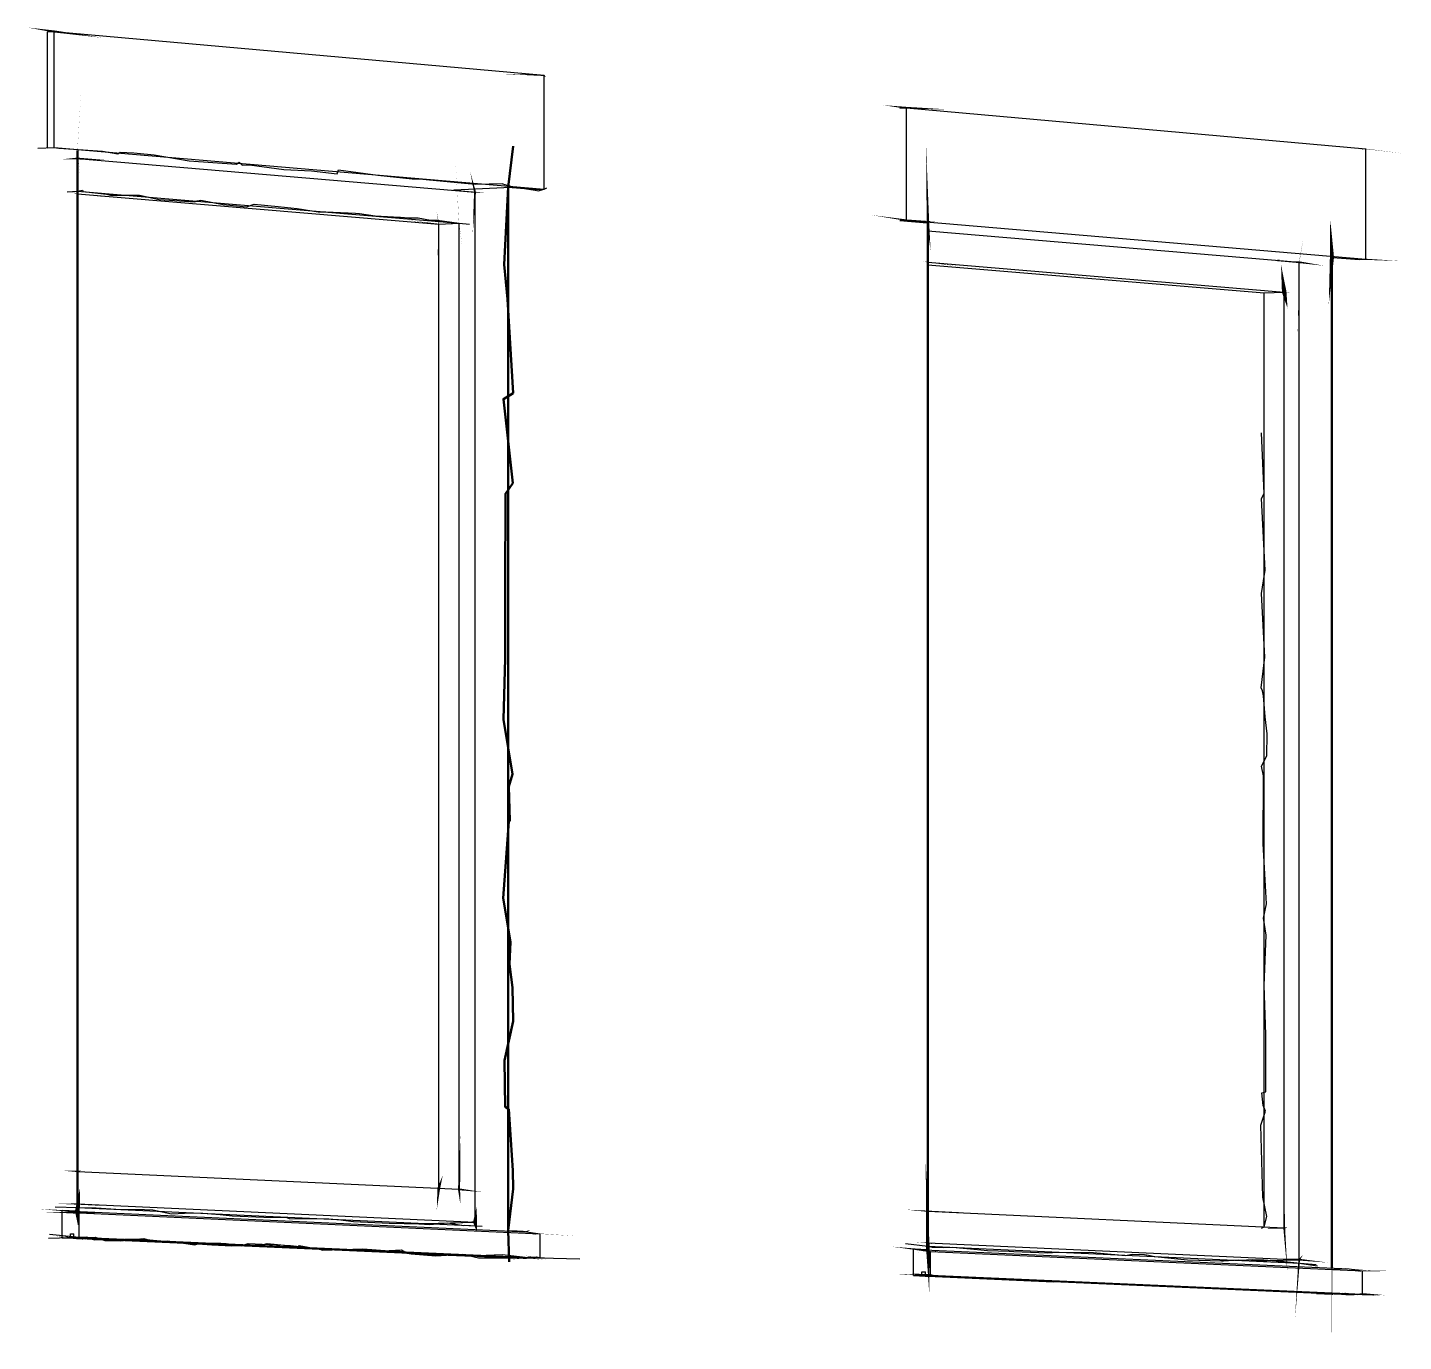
# Model space of a CAD drawing. Header units: inches. Extents: x -877 to 882, y -418 to 410.
# Drawn here: x 728.1 to 803.6, y -36.5 to 35.5 of the extents above; entities that cross this region are included whole.
import ezdxf

# ---------------------------------------------------------------- set-up
doc = ezdxf.new("R2010")
doc.units = ezdxf.units.IN
doc.header["$LTSCALE"] = 0.5
doc.header["$MEASUREMENT"] = 0
doc.layers.get('0').update_dxf_attribs({"lineweight": 18})
doc.layers.add('A-Glaz-Assm', color=71, linetype='Continuous', lineweight=25)
doc.layers.add('A-Wall', color=113, linetype='Continuous', lineweight=35)

# ---------------------------------------------------------------- blocks, each defined once
blk = doc.blocks.new('*U12')
at = {"color": 7, "linetype": 'Continuous', "lineweight": -3}
for p, q in [((729.176, 34.9), (729.176, 35.298)), ((729.176, 34.817), (729.176, 34.9)), ((729.176, 34.339), (729.176, 34.817)), ((729.176, 29.833), (729.176, 34.339)), ((775.936, 31.113), (775.936, 31.113)), ((729.176, 28.932), (729.176, 29.833)), ((751.489, 26.628), (754.212, 26.767)), ((754.212, 26.767), (754.456, 26.779)), ((754.456, 26.779), (756.046, 26.644)), ((775.936, 24.95), (777.431, 24.823)), ((775.936, 24.95), (775.936, 24.95)), ((777.431, 24.823), (777.442, 24.822)), ((777.442, 24.822), (777.443, 24.822)), ((799.637, 22.932), (799.668, 22.929)), ((799.668, 22.929), (799.671, 22.929)), ((799.682, 22.928), (801.128, 22.805)), ((795.921, 9.984), (795.921, 20.977)), ((795.921, -30.246), (795.921, 9.984)), ((729.981, -29.331), (730.774, -29.367)), ((729.981, -30.665), (729.981, -29.331)), ((730.774, -29.367), (730.823, -29.369)), ((729.981, -30.713), (729.981, -30.665)), ((729.981, -30.838), (729.981, -30.713)), ((730.772, -30.874), (730.773, -30.874)), ((730.773, -30.874), (730.823, -30.876)), ((730.823, -30.876), (730.954, -30.882)), ((730.954, -30.882), (753.554, -31.882)), ((754.456, -30.44), (754.953, -30.462)), ((754.953, -30.462), (755.27, -30.476)), ((776.69, -31.447), (777.431, -31.481)), ((776.69, -32.738), (776.69, -31.447)), ((777.431, -31.481), (777.443, -31.481)), ((777.431, -31.481), (777.431, -31.481)), ((777.443, -31.481), (777.444, -31.481)), ((777.444, -31.481), (777.478, -31.483)), ((753.554, -31.882), (755.27, -31.958)), ((797.897, -32.232), (797.96, -32.241)), ((797.96, -32.241), (798.841, -32.37)), ((776.69, -32.785), (776.69, -32.738)), ((776.69, -32.904), (776.69, -32.785)), ((776.69, -32.907), (776.69, -32.904)), ((776.69, -32.907), (777.325, -32.935)), ((777.325, -32.935), (777.431, -32.939)), ((777.431, -32.939), (777.443, -32.94)), ((777.443, -32.94), (777.443, -32.94)), ((777.443, -32.94), (777.466, -32.941)), ((777.466, -32.941), (777.478, -32.942)), ((777.478, -32.942), (784.363, -33.246)), ((798.787, -33.885), (798.79, -33.885)), ((798.79, -33.885), (799.646, -33.923)), ((799.646, -33.923), (799.649, -33.923)), ((799.649, -33.923), (799.671, -33.924)), ((799.671, -33.924), (799.682, -33.925))]:
    blk.add_line(p, q, dxfattribs=at)
at = {"layer": 'A-Glaz-Assm', "color": 252, "linetype": 'Continuous', "lineweight": 25}
for p, q in [((729.176, 35.298), (729.551, 35.319)), ((729.551, 28.951), (729.551, 35.319)), ((729.551, 35.319), (756.417, 32.913)), ((756.417, 26.663), (756.417, 32.913)), ((775.936, 31.113), (776.305, 31.132)), ((776.305, 24.969), (776.305, 31.132)), ((776.305, 31.132), (801.494, 28.877)), ((729.176, 28.932), (729.551, 28.951)), ((729.551, 28.951), (756.417, 26.663)), ((801.494, 22.823), (801.494, 28.877)), ((756.046, 26.644), (756.417, 26.663)), ((775.936, 24.95), (776.305, 24.969)), ((776.305, 24.969), (801.494, 22.823)), ((801.128, 22.805), (801.494, 22.823)), ((729.981, -29.331), (730.168, -29.359)), ((730.168, -29.359), (730.916, -29.47)), ((730.168, -29.359), (755.455, -30.504)), ((730.823, -29.184), (752.693, -30.178)), ((730.916, -30.813), (730.916, -29.47)), ((730.916, -29.47), (756.198, -30.614)), ((729.981, -30.838), (730.168, -30.833)), ((730.168, -30.833), (730.449, -30.826)), ((730.168, -30.833), (755.455, -31.953)), ((730.449, -30.627), (730.636, -30.622)), ((730.449, -30.826), (730.449, -30.627)), ((730.449, -30.627), (730.636, -30.635)), ((730.449, -30.826), (755.734, -31.946)), ((730.636, -30.821), (730.636, -30.622)), ((730.636, -30.821), (730.916, -30.813)), ((730.636, -30.821), (755.92, -31.941)), ((730.916, -30.813), (756.198, -31.934)), ((755.27, -30.476), (755.455, -30.504)), ((755.455, -30.504), (756.198, -30.614)), ((756.198, -31.934), (756.198, -30.614)), ((776.69, -31.447), (776.874, -31.474)), ((776.874, -31.474), (777.613, -31.583)), ((776.874, -31.474), (800.583, -32.548)), ((777.478, -31.304), (797.897, -32.232)), ((777.613, -32.883), (777.613, -31.583)), ((777.613, -31.583), (801.316, -32.655)), ((755.27, -31.958), (755.455, -31.953)), ((755.455, -31.953), (755.734, -31.946)), ((755.734, -31.946), (755.734, -31.933)), ((755.92, -31.941), (756.198, -31.934)), ((776.69, -32.907), (776.874, -32.902)), ((776.874, -32.902), (777.151, -32.895)), ((776.874, -32.902), (800.583, -33.952)), ((777.151, -32.702), (777.336, -32.697)), ((777.151, -32.895), (777.151, -32.702)), ((777.151, -32.702), (777.336, -32.71)), ((777.151, -32.895), (800.858, -33.945)), ((777.336, -32.89), (777.336, -32.697)), ((777.336, -32.89), (777.613, -32.883)), ((777.336, -32.89), (801.041, -33.94)), ((777.613, -32.883), (801.316, -33.933)), ((800.4, -32.521), (800.583, -32.548)), ((800.583, -32.548), (801.316, -32.655)), ((801.316, -33.933), (801.316, -32.655)), ((800.4, -33.956), (800.583, -33.952)), ((800.583, -33.952), (800.858, -33.945)), ((800.858, -33.945), (800.858, -33.932)), ((801.041, -33.94), (801.316, -33.933))]:
    blk.add_line(p, q, dxfattribs=at)
at = {"layer": 'A-Glaz-Assm', "color": 143, "linetype": 'Continuous', "lineweight": 25}
for p, q in [((730.823, 28.35), (752.633, 26.499)), ((730.823, 26.565), (751.757, 24.814)), ((752.633, -29.979), (752.633, 26.499)), ((750.645, 24.759), (751.757, 24.814)), ((751.757, -28.18), (751.757, 24.814)), ((777.478, 24.391), (797.84, 22.664)), ((777.478, 22.663), (797.019, 21.029)), ((797.84, -32.039), (797.84, 22.664)), ((795.921, 20.977), (797.019, 21.029)), ((797.019, -30.298), (797.019, 21.029)), ((730.823, -27.2), (751.757, -28.18)), ((730.823, -28.985), (752.633, -29.979)), ((777.478, -29.383), (797.019, -30.298)), ((749.937, -30.053), (752.633, -29.979)), ((777.478, -31.112), (797.84, -32.039)), ((795.181, -32.108), (797.84, -32.039))]:
    blk.add_line(p, q, dxfattribs=at)
at = {"layer": 'A-Glaz-Assm', "color": 141, "linetype": 'Continuous', "lineweight": 25}
for p, q in [((730.823, 26.414), (750.645, 24.759)), ((750.645, -28.128), (750.645, 24.759)), ((777.478, 22.517), (795.921, 20.977))]:
    blk.add_line(p, q, dxfattribs=at)
at = {"layer": 'A-Wall', "color": 15, "linetype": 'Continuous', "lineweight": 50}
for p, q in [((730.823, -29.369), (730.823, 28.791)), ((751.489, 26.596), (751.489, 26.628)), ((754.456, -30.44), (754.456, 26.779)), ((777.478, -31.483), (777.478, 24.819)), ((796.709, 22.76), (796.709, 22.791)), ((799.637, -32.487), (799.637, 22.932)), ((751.489, -30.123), (751.489, -30.01)), ((796.709, -32.178), (796.709, -32.069))]:
    blk.add_line(p, q, dxfattribs=at)
at = {"layer": 'A-Wall', "color": 51, "linetype": 'Continuous', "lineweight": 50}
for p, q in [((750.056, -30.058), (750.056, -30.049)), ((795.293, -32.113), (795.293, -32.105))]:
    blk.add_line(p, q, dxfattribs=at)
blk = doc.blocks.new('New Napkin Sketch')
at = {"layer": 'A-Wall', "color": 252, "linetype": 'Continuous', "lineweight": 25}
for p, q in [((729.176, 35.298), (729.551, 35.319)), ((729.551, 28.951), (729.551, 35.319)), ((756.417, 26.663), (756.417, 32.913)), ((775.936, 31.113), (776.305, 31.132)), ((776.305, 24.969), (776.305, 31.132)), ((729.176, 28.932), (729.551, 28.951)), ((801.494, 22.823), (801.494, 28.877)), ((756.046, 26.644), (756.417, 26.663)), ((775.936, 24.95), (776.305, 24.969)), ((801.128, 22.805), (801.494, 22.823)), ((729.981, -29.331), (730.168, -29.359)), ((730.168, -29.359), (730.916, -29.47)), ((730.916, -30.813), (730.916, -29.47)), ((729.981, -30.838), (730.168, -30.833)), ((730.168, -30.833), (730.449, -30.826)), ((730.449, -30.627), (730.636, -30.622)), ((730.449, -30.826), (730.449, -30.627)), ((730.449, -30.627), (730.636, -30.635)), ((730.636, -30.821), (730.636, -30.622)), ((730.636, -30.821), (730.916, -30.813)), ((755.27, -30.476), (755.455, -30.504)), ((755.455, -30.504), (756.198, -30.614)), ((756.198, -31.934), (756.198, -30.614)), ((776.69, -31.447), (776.874, -31.474)), ((776.874, -31.474), (777.613, -31.583)), ((777.613, -32.883), (777.613, -31.583)), ((755.27, -31.958), (755.455, -31.953)), ((755.455, -31.953), (755.734, -31.946)), ((755.734, -31.946), (755.734, -31.933)), ((755.92, -31.941), (756.198, -31.934)), ((776.69, -32.907), (776.874, -32.902)), ((776.874, -32.902), (777.151, -32.895)), ((777.151, -32.702), (777.336, -32.697)), ((777.151, -32.895), (777.151, -32.702)), ((777.151, -32.702), (777.336, -32.71)), ((777.336, -32.89), (777.336, -32.697)), ((777.336, -32.89), (777.613, -32.883)), ((800.4, -32.521), (800.583, -32.548)), ((800.583, -32.548), (801.316, -32.655)), ((801.316, -33.933), (801.316, -32.655)), ((800.4, -33.956), (800.583, -33.952)), ((800.583, -33.952), (800.858, -33.945)), ((800.858, -33.945), (800.858, -33.932)), ((801.041, -33.94), (801.316, -33.933))]:
    blk.add_line(p, q, dxfattribs=at)
at = {"layer": 'A-Wall', "color": 7, "linetype": 'Continuous', "lineweight": -3}
for p, q in [((729.176, 34.9), (729.176, 35.298)), ((729.176, 34.817), (729.176, 34.9)), ((729.176, 34.339), (729.176, 34.817)), ((729.176, 29.833), (729.176, 34.339)), ((775.936, 31.113), (775.936, 31.113)), ((729.176, 28.932), (729.176, 29.833)), ((751.489, 26.628), (754.212, 26.767)), ((754.212, 26.767), (754.456, 26.779)), ((754.456, 26.779), (756.046, 26.644)), ((775.936, 24.95), (777.431, 24.823)), ((775.936, 24.95), (775.936, 24.95)), ((777.431, 24.823), (777.442, 24.822)), ((777.442, 24.822), (777.443, 24.822)), ((799.637, 22.932), (799.668, 22.929)), ((799.668, 22.929), (799.671, 22.929)), ((799.682, 22.928), (801.128, 22.805)), ((795.921, 9.984), (795.921, 20.977)), ((729.981, -29.331), (730.774, -29.367)), ((729.981, -30.665), (729.981, -29.331)), ((730.774, -29.367), (730.823, -29.369)), ((729.981, -30.713), (729.981, -30.665)), ((729.981, -30.838), (729.981, -30.713)), ((730.772, -30.874), (730.773, -30.874)), ((730.773, -30.874), (730.823, -30.876)), ((730.823, -30.876), (730.954, -30.882)), ((754.456, -30.44), (754.953, -30.462)), ((754.953, -30.462), (755.27, -30.476)), ((776.69, -31.447), (777.431, -31.481)), ((776.69, -32.738), (776.69, -31.447)), ((777.431, -31.481), (777.443, -31.481)), ((777.431, -31.481), (777.431, -31.481)), ((777.443, -31.481), (777.444, -31.481)), ((777.444, -31.481), (777.478, -31.483)), ((753.554, -31.882), (755.27, -31.958)), ((797.897, -32.232), (797.96, -32.241)), ((797.96, -32.241), (798.841, -32.37)), ((776.69, -32.785), (776.69, -32.738)), ((776.69, -32.904), (776.69, -32.785)), ((776.69, -32.907), (776.69, -32.904)), ((776.69, -32.907), (777.325, -32.935)), ((777.325, -32.935), (777.431, -32.939)), ((777.431, -32.939), (777.443, -32.94)), ((777.443, -32.94), (777.443, -32.94)), ((777.443, -32.94), (777.466, -32.941)), ((777.466, -32.941), (777.478, -32.942)), ((777.478, -32.942), (784.363, -33.246)), ((798.787, -33.885), (798.79, -33.885)), ((798.79, -33.885), (799.646, -33.923)), ((799.646, -33.923), (799.649, -33.923)), ((799.649, -33.923), (799.671, -33.924)), ((799.671, -33.924), (799.682, -33.925))]:
    blk.add_line(p, q, dxfattribs=at)
at = {"layer": 'A-Wall', "color": 15, "linetype": 'Continuous', "lineweight": 50}
for p, q in [((751.489, 26.596), (751.489, 26.628)), ((796.709, 22.76), (796.709, 22.791)), ((751.489, -30.123), (751.489, -30.01)), ((796.709, -32.178), (796.709, -32.069))]:
    blk.add_line(p, q, dxfattribs=at)
at = {"layer": 'A-Wall', "color": 143, "linetype": 'Continuous', "lineweight": 25}
for p, q in [((750.645, 24.759), (751.757, 24.814)), ((795.921, 20.977), (797.019, 21.029)), ((749.937, -30.053), (752.633, -29.979)), ((795.181, -32.108), (797.84, -32.039))]:
    blk.add_line(p, q, dxfattribs=at)
at = {"layer": 'A-Wall', "color": 141, "linetype": 'Continuous', "lineweight": 25}
blk.add_line((777.478, 22.517), (795.921, 20.977), dxfattribs=at)
at = {"layer": 'A-Wall', "color": 51, "linetype": 'Continuous', "lineweight": 50}
for p, q in [((750.056, -30.058), (750.056, -30.049)), ((795.293, -32.113), (795.293, -32.105))]:
    blk.add_line(p, q, dxfattribs=at)
at = {"layer": 'A-Wall', "color": 252, "linetype": 'Continuous', "lineweight": 25, "extrusion": (0, 0, -1)}
for points in [[(-728.087, 35.535, 0, 0.112, 0), (-729.551, 35.319, 0.112, 0, 0), (-732.207, 34.973, 0, 0, 0), (-733.821, 35.036, 0, 0, 0), (-735.592, 34.743, 0, 0, 0), (-737.24, 34.577, 0, 0, 0), (-739.742, 34.451, 0, 0, 0), (-739.85, 34.351, 0, 0, 0), (-740.189, 34.389, 0, 0, 0), (-742.264, 34.253, 0, 0, 0), (-744.484, 34.062, 0, 0, 0), (-744.653, 33.938, 0, 0, 0), (-745.798, 33.849, 0, 0, 0), (-746.018, 33.867, 0, 0, 0), (-748.333, 33.514, 0, 0, 0), (-750.215, 33.565, 0, 0, 0), (-751.718, 33.44, 0, 0, 0), (-751.713, 33.353, 0, 0, 0), (-751.729, 33.27, 0, 0, 0), (-752.325, 33.231, 0, 0, 0), (-752.834, 33.227, 0, 0, 0), (-753.609, 33.102, 0, 0, 0), (-754.096, 32.989, 0, 0.0735, 0), (-756.417, 32.913, 0.0735, 0, 0), (-756.526, 32.809, 0, 0, 0)], [(-775.006, 31.278, 0, 0.103, 0), (-776.305, 31.132, 0.103, 0, 0), (-778.638, 31.04, 0, 0, 0), (-779.031, 30.892, 0, 0, 0), (-779.97, 30.715, 0, 0, 0), (-782.174, 30.682, 0, 0, 0), (-783.735, 30.387, 0, 0, 0), (-784.377, 30.463, 0, 0, 0), (-784.832, 30.29, 0, 0, 0), (-785.881, 30.399, 0, 0, 0), (-786.371, 30.152, 0, 0, 0), (-787.372, 30.179, 0, 0, 0), (-789.072, 30.005, 0, 0, 0), (-790.205, 29.841, 0, 0, 0), (-790.421, 29.812, 0, 0, 0), (-792.717, 29.728, 0, 0, 0), (-793.842, 29.66, 0, 0, 0), (-796.121, 29.418, 0, 0, 0), (-796.922, 29.298, 0, 0, 0), (-799.033, 29.201, 0, 0, 0), (-801.135, 28.82, 0, 0.0203, 0), (-801.494, 28.877, 0.0203, 0, 0), (-803.561, 28.627, 0, 0, 0)], [(-774.35, 25.253, 0, 0.079, 0), (-776.305, 24.969, 0.079, 0, 0), (-778.114, 24.879, 0, 0, 0), (-779.741, 24.756, 0, 0, 0), (-781.461, 24.571, 0, 0, 0), (-782.174, 24.418, 0, 0, 0), (-783.213, 24.446, 0, 0, 0), (-785.224, 24.222, 0, 0, 0), (-787.013, 24.029, 0, 0, 0), (-787.466, 24.138, 0, 0, 0), (-789.394, 23.815, 0, 0, 0), (-790.775, 23.631, 0, 0, 0), (-792.563, 23.646, 0, 0, 0), (-794.396, 23.458, 0, 0, 0), (-795.445, 23.227, 0, 0, 0), (-795.691, 23.286, 0, 0, 0), (-796.065, 23.214, 0, 0, 0), (-797.59, 23.257, 0, 0, 0), (-798.957, 23.133, 0, 0, 0), (-801.378, 22.834, 0, 0.0628, 0), (-801.494, 22.823, 0.0628, 0, 0), (-803.371, 22.73, 0, 0, 0)], [(-728.727, -29.256, 0, 0.0605, 0), (-730.168, -29.359, 0.0605, 0, 0), (-732.517, -29.58, 0, 0, 0), (-734.526, -29.477, 0, 0, 0), (-736.745, -29.769, 0, 0, 0), (-738.186, -29.615, 0, 0, 0), (-739.993, -29.76, 0, 0, 0), (-741.285, -29.942, 0, 0, 0), (-741.568, -29.886, 0, 0, 0), (-743.352, -29.919, 0, 0, 0), (-745.007, -29.907, 0, 0, 0), (-747.19, -30.205, 0, 0, 0), (-749.46, -30.276, 0, 0, 0), (-749.837, -30.136, 0, 0, 0), (-751.104, -30.377, 0, 0, 0), (-752.61, -30.421, 0, 0, 0), (-754.805, -30.381, 0, 0, 0), (-754.882, -30.568, 0, 0, 0), (-755.18, -30.496, 0, 0.0723, 0), (-755.455, -30.504, 0.0723, 0, 0), (-755.662, -30.398, 0, 0, 0)], [(-728.983, -29.425, 0, 0.107, 0), (-730.916, -29.47, 0.107, 0, 0), (-732.562, -29.454, 0, 0, 0), (-733.952, -29.589, 0, 0, 0), (-735.227, -29.707, 0, 0, 0), (-736.74, -29.809, 0, 0, 0), (-738.631, -29.702, 0, 0, 0), (-740.033, -29.977, 0, 0, 0), (-741.316, -30.029, 0, 0, 0), (-741.924, -30.002, 0, 0, 0), (-744.315, -30.102, 0, 0, 0), (-746.205, -30.23, 0, 0, 0), (-747.972, -30.239, 0, 0, 0), (-748.044, -30.284, 0, 0, 0), (-748.155, -30.185, 0, 0, 0), (-749.359, -30.324, 0, 0, 0), (-750.935, -30.426, 0, 0, 0), (-752.877, -30.485, 0, 0, 0), (-753.329, -30.438, 0, 0, 0), (-754.73, -30.67, 0, 0, 0), (-755.075, -30.535, 0, 0, 0), (-755.652, -30.703, 0, 0.015, 0), (-756.198, -30.614, 0.015, 0, 0), (-758.372, -30.756, 0, 0, 0)], [(-729.631, -30.752, 0, 0.0276, 0), (-730.168, -30.833, 0.0276, 0, 0), (-731.353, -30.959, 0, 0, 0), (-731.637, -30.924, 0, 0, 0), (-734.151, -31.116, 0, 0, 0), (-736.569, -31.201, 0, 0, 0), (-738.65, -31.328, 0, 0, 0), (-739.259, -31.211, 0, 0, 0), (-740.89, -31.348, 0, 0, 0), (-742.278, -31.465, 0, 0, 0), (-742.426, -31.486, 0, 0, 0), (-744.341, -31.425, 0, 0, 0), (-745.316, -31.464, 0, 0, 0), (-746.985, -31.544, 0, 0, 0), (-749.379, -31.73, 0, 0, 0), (-751.174, -31.835, 0, 0, 0), (-752.622, -31.807, 0, 0, 0), (-754.48, -32.035, 0, 0.017, 0), (-755.455, -31.953, 0.017, 0, 0), (-756.583, -32.054, 0, 0, 0)], [(-730.218, -30.785, 0, 0.0253, 0), (-730.636, -30.821, 0.0253, 0, 0), (-732.052, -30.885, 0, 0, 0), (-734.379, -30.981, 0, 0, 0), (-736.638, -31.128, 0, 0, 0), (-737.985, -31.221, 0, 0, 0), (-738.999, -31.13, 0, 0, 0), (-740.984, -31.3, 0, 0, 0), (-742.93, -31.271, 0, 0, 0), (-745.246, -31.414, 0, 0, 0), (-745.261, -31.554, 0, 0, 0), (-747.284, -31.557, 0, 0, 0), (-748.07, -31.644, 0, 0, 0), (-748.192, -31.636, 0, 0, 0), (-748.803, -31.674, 0, 0, 0), (-751.223, -31.655, 0, 0, 0), (-752.207, -31.854, 0, 0, 0), (-753.87, -31.847, 0, 0, 0), (-754.294, -31.941, 0, 0, 0), (-755.431, -31.819, 0, 0.083, 0), (-755.92, -31.941, 0.083, 0, 0), (-756.67, -31.938, 0, 0, 0)], [(-775.487, -31.325, 0, 0.083, 0), (-776.874, -31.474, 0.083, 0, 0), (-777.54, -31.467, 0, 0, 0), (-777.675, -31.503, 0, 0, 0), (-779.482, -31.593, 0, 0, 0), (-780.379, -31.521, 0, 0, 0), (-781.662, -31.803, 0, 0, 0), (-783.075, -31.776, 0, 0, 0), (-783.65, -31.67, 0, 0, 0), (-784.767, -31.853, 0, 0, 0), (-785.178, -31.76, 0, 0, 0), (-785.587, -31.894, 0, 0, 0), (-787.564, -31.969, 0, 0, 0), (-788.923, -32.059, 0, 0, 0), (-791.259, -32.038, 0, 0, 0), (-792.104, -32.26, 0, 0, 0), (-793.964, -32.142, 0, 0, 0), (-795.324, -32.33, 0, 0, 0), (-797.442, -32.399, 0, 0, 0), (-799.221, -32.572, 0, 0.0316, 0), (-800.583, -32.548, 0.0316, 0, 0), (-802.195, -32.671, 0, 0, 0)], [(-776.784, -31.637, 0, 0.00279, 0), (-777.613, -31.583, 0.00279, 0, 0), (-778.663, -31.54, 0, 0, 0), (-780.784, -31.722, 0, 0, 0), (-781.145, -31.68, 0, 0, 0), (-783.206, -31.767, 0, 0, 0), (-784.63, -32.014, 0, 0, 0), (-786.822, -32.096, 0, 0, 0), (-787.834, -31.934, 0, 0, 0), (-787.981, -32.158, 0, 0, 0), (-788.74, -32.15, 0, 0, 0), (-790.367, -32.217, 0, 0, 0), (-791.991, -32.216, 0, 0, 0), (-792.267, -32.305, 0, 0, 0), (-794.252, -32.261, 0, 0, 0), (-794.521, -32.306, 0, 0, 0), (-795.895, -32.351, 0, 0, 0), (-796.263, -32.544, 0, 0, 0), (-796.855, -32.414, 0, 0, 0), (-796.879, -32.451, 0, 0, 0), (-798.886, -32.541, 0, 0, 0), (-799.821, -32.505, 0, 0, 0), (-801.036, -32.714, 0, 0.0391, 0), (-801.316, -32.655, 0.0391, 0, 0), (-803.522, -32.661, 0, 0, 0)], [(-775.743, -32.821, 0, 0.0715, 0), (-777.336, -32.89, 0.0715, 0, 0), (-779.267, -32.976, 0, 0, 0), (-779.29, -32.897, 0, 0, 0), (-780.893, -33.057, 0, 0, 0), (-782.881, -33.252, 0, 0, 0), (-784.275, -33.313, 0, 0, 0), (-785.445, -33.22, 0, 0, 0), (-786.772, -33.381, 0, 0, 0), (-787.027, -33.202, 0, 0, 0), (-788.989, -33.492, 0, 0, 0), (-789.51, -33.527, 0, 0, 0), (-790.174, -33.474, 0, 0, 0), (-792.349, -33.508, 0, 0, 0), (-794.583, -33.726, 0, 0, 0), (-796.17, -33.726, 0, 0, 0), (-796.241, -33.685, 0, 0, 0), (-797.634, -33.687, 0, 0, 0), (-798.307, -33.759, 0, 0, 0), (-798.756, -33.822, 0, 0, 0), (-799.237, -33.752, 0, 0, 0), (-800.098, -33.825, 0, 0.0203, 0), (-801.041, -33.94, 0.0203, 0, 0), (-802.026, -33.944, 0, 0, 0)], [(-776.494, -32.8, 0, 0.102, 0), (-777.613, -32.883, 0.102, 0, 0), (-777.954, -32.915, 0, 0, 0), (-778.491, -32.975, 0, 0, 0), (-778.751, -32.998, 0, 0, 0), (-780.689, -33.069, 0, 0, 0), (-781.705, -33.18, 0, 0, 0), (-783.402, -33.167, 0, 0, 0), (-783.793, -33.126, 0, 0, 0), (-785.694, -33.331, 0, 0, 0), (-786.851, -33.295, 0, 0, 0), (-788.133, -33.332, 0, 0, 0), (-788.92, -33.32, 0, 0, 0), (-791.175, -33.496, 0, 0, 0), (-792.856, -33.538, 0, 0, 0), (-794.732, -33.577, 0, 0, 0), (-795.302, -33.669, 0, 0, 0), (-796.683, -33.65, 0, 0, 0), (-798.914, -33.877, 0, 0, 0), (-801.015, -33.912, 0, 0.118, 0), (-801.316, -33.933, 0.118, 0, 0), (-802.479, -33.977, 0, 0, 0)], [(-776.763, -32.933, 0, 0.111, 0), (-777.151, -32.895, 0.111, 0, 0), (-777.937, -32.987, 0, 0, 0), (-779.934, -33.072, 0, 0, 0), (-780.278, -33.055, 0, 0, 0), (-781.169, -33.068, 0, 0, 0), (-782.327, -33.186, 0, 0, 0), (-784.544, -33.157, 0, 0, 0), (-786.259, -33.376, 0, 0, 0), (-786.833, -33.357, 0, 0, 0), (-788.907, -33.369, 0, 0, 0), (-790.649, -33.414, 0, 0, 0), (-791.116, -33.463, 0, 0, 0), (-791.315, -33.521, 0, 0, 0), (-791.935, -33.544, 0, 0, 0), (-794.081, -33.651, 0, 0, 0), (-795.194, -33.736, 0, 0, 0), (-797.311, -33.833, 0, 0, 0), (-798.825, -33.827, 0, 0, 0), (-799.309, -33.984, 0, 0, 0), (-800.771, -33.951, 0, 0.0413, 0), (-800.858, -33.945, 0.0413, 0, 0), (-802.426, -34.013, 0, 0, 0)], [(-776.805, -32.849, 0, 0.0582, 0), (-776.874, -32.902, 0.0582, 0, 0), (-779.093, -33.026, 0, 0, 0), (-779.828, -33.126, 0, 0, 0), (-780.569, -33.026, 0, 0, 0), (-780.585, -33.087, 0, 0, 0), (-781.578, -33.072, 0, 0, 0), (-783.71, -33.192, 0, 0, 0), (-784.124, -33.335, 0, 0, 0), (-785.014, -33.162, 0, 0, 0), (-785.56, -33.208, 0, 0, 0), (-787.28, -33.343, 0, 0, 0), (-789.611, -33.446, 0, 0, 0), (-791.433, -33.514, 0, 0, 0), (-791.711, -33.486, 0, 0, 0), (-793.353, -33.593, 0, 0, 0), (-795.409, -33.76, 0, 0, 0), (-797.357, -33.769, 0, 0, 0), (-799.353, -34.008, 0, 0, 0), (-799.811, -33.942, 0, 0.0216, 0), (-800.583, -33.952, 0.0216, 0, 0), (-802.724, -34.03, 0, 0, 0)]]:
    blk.add_lwpolyline(points, format="xyseb", dxfattribs=at)
at = {"layer": 'A-Wall', "color": 15, "linetype": 'Continuous', "lineweight": 50, "extrusion": (0, 0, -1)}
for points in [[(-730.859, -30.191, 0, 0.266, 0), (-730.823, -29.369, 0.266, 0, 0), (-730.965, -28.116, 0, 0, 0), (-730.83, -25.786, 0, 0, 0), (-730.551, -24.577, 0, 0, 0), (-730.82, -19.672, 0, 0, 0), (-730.947, -14.415, 0, 0, 0), (-730.965, -10.257, 0, 0, 0), (-730.71, -4.505, 0, 0, 0), (-730.946, -1.874, 0, 0, 0), (-731.103, 2.521, 0, 0, 0), (-730.996, 8.14, 0, 0, 0), (-731.023, 13.391, 0, 0, 0), (-730.863, 13.911, 0, 0, 0), (-730.932, 18.738, 0, 0, 0), (-730.722, 21.509, 0, 0, 0), (-731.01, 27.071, 0, 0.00459, 0), (-730.823, 28.791, 0.00459, 0, 0), (-731.057, 32.544, 0, 0, 0)], [(-777.544, -33.801, 0, 0.198, 0), (-777.478, -31.483, 0.198, 0, 0), (-777.357, -26.712, 0, 0, 0), (-777.284, -23.111, 0, 0, 0), (-777.328, -22.51, 0, 0, 0), (-777.351, -18.437, 0, 0, 0), (-777.374, -15.306, 0, 0, 0), (-777.533, -12.238, 0, 0, 0), (-777.308, -9.475, 0, 0, 0), (-777.624, -4.057, 0, 0, 0), (-777.327, -1.2, 0, 0, 0), (-777.455, -0.072, 0, 0, 0), (-777.532, 1.416, 0, 0, 0), (-777.5, 6.603, 0, 0, 0), (-777.679, 8.703, 0, 0, 0), (-777.604, 11.565, 0, 0, 0), (-777.344, 12.732, 0, 0, 0), (-777.235, 16.088, 0, 0, 0), (-777.558, 21.206, 0, 0, 0), (-777.622, 23.305, 0, 0.138, 0), (-777.478, 24.819, 0.138, 0, 0), (-777.37, 29.159, 0, 0, 0)], [(-799.627, -36.524, 0, 0.0485, 0), (-799.637, -32.487, 0.0485, 0, 0), (-799.673, -31.113, 0, 0, 0), (-799.5, -29.797, 0, 0, 0), (-799.765, -24.594, 0, 0, 0), (-799.401, -19.818, 0, 0, 0), (-799.549, -14.65, 0, 0, 0), (-799.418, -10.689, 0, 0, 0), (-799.379, -7.061, 0, 0, 0), (-799.411, -5.42, 0, 0, 0), (-799.634, -2.151, 0, 0, 0), (-799.785, 2.459, 0, 0, 0), (-799.765, 5.704, 0, 0, 0), (-799.475, 7.211, 0, 0, 0), (-799.445, 7.665, 0, 0, 0), (-799.449, 11.001, 0, 0, 0), (-799.425, 11.948, 0, 0, 0), (-799.78, 15.422, 0, 0, 0), (-799.464, 20.362, 0, 0.226, 0), (-799.637, 22.932, 0.226, 0, 0), (-799.543, 25.059, 0, 0, 0)]]:
    blk.add_lwpolyline(points, format="xyseb", dxfattribs=at)
at = {"layer": 'A-Wall', "color": 252, "linetype": 'Continuous', "lineweight": 25, "extrusion": (0, 0, -1)}
for points in [[(-728.645, 28.922), (-729.551, 28.951), (-729.81, 28.925), (-732.207, 28.751), (-733.043, 28.616), (-733.174, 28.705), (-733.92, 28.658), (-735.037, 28.544), (-736.948, 28.215), (-739.551, 28.045), (-739.688, 28.145), (-739.857, 27.986), (-740.264, 28.002), (-742.153, 27.752), (-743.673, 27.676), (-745.07, 27.505), (-745.146, 27.738), (-747.307, 27.432), (-749.186, 27.23), (-749.564, 27.239), (-749.962, 27.206), (-752.062, 27.007), (-752.654, 26.953), (-754.14, 26.978), (-754.146, 26.958), (-754.779, 26.774), (-754.989, 26.758), (-755.924, 26.611), (-756.103, 26.573), (-756.417, 26.663), (-756.579, 26.742)], [(-729.609, -29.138), (-730.823, -29.184), (-731.854, -29.19), (-732.923, -29.261), (-734.495, -29.28), (-734.955, -29.3), (-735.982, -29.524), (-737.067, -29.465), (-737.696, -29.491), (-738.648, -29.564), (-739.312, -29.625), (-741.049, -29.708), (-742.304, -29.718), (-742.445, -29.773), (-744.616, -29.805), (-745.061, -29.843), (-745.124, -29.831), (-745.971, -29.945), (-747.917, -30.037), (-749.559, -30.07), (-750.161, -30.108), (-751.15, -30.013), (-752.003, -30.16), (-752.08, -30.147), (-752.693, -30.178), (-753.034, -30.201)], [(-729.236, -30.859), (-730.449, -30.826), (-731.802, -30.804), (-732.336, -30.981), (-733.162, -31.013), (-734.47, -30.882), (-734.984, -31.015), (-735.76, -31), (-737.267, -31.228), (-737.595, -31.112), (-738.69, -31.127), (-738.99, -31.15), (-739.831, -31.287), (-740.194, -31.16), (-742.505, -31.255), (-743.858, -31.4), (-746.13, -31.481), (-747.593, -31.556), (-748.597, -31.507), (-748.916, -31.683), (-749.123, -31.717), (-750.492, -31.829), (-751.971, -31.737), (-752.833, -31.938), (-754.927, -31.936), (-755.734, -31.946), (-756.449, -31.934)], [(-729.297, -30.641), (-730.916, -30.813), (-731.345, -30.777), (-731.464, -30.868), (-731.777, -30.959), (-734.217, -30.903), (-736.151, -31.081), (-738.204, -31.227), (-739.285, -31.276), (-740.962, -31.225), (-741.231, -31.151), (-742.926, -31.307), (-742.991, -31.262), (-744.167, -31.473), (-744.248, -31.509), (-746.471, -31.439), (-747.943, -31.55), (-748.221, -31.528), (-749.782, -31.732), (-752.081, -31.822), (-752.376, -31.819), (-754.115, -31.755), (-755.546, -31.917), (-755.999, -31.88), (-756.198, -31.934), (-758.376, -31.985)], [(-776.249, -31.156), (-777.478, -31.304), (-777.716, -31.356), (-778.315, -31.364), (-778.829, -31.36), (-780.191, -31.479), (-780.749, -31.528), (-781.939, -31.576), (-782.194, -31.593), (-784.024, -31.663), (-784.317, -31.637), (-786.351, -31.618), (-788.317, -31.802), (-788.687, -31.737), (-789.359, -31.759), (-789.57, -31.793), (-789.915, -31.86), (-791.709, -32.045), (-793.583, -32.094), (-793.686, -32.093), (-794.529, -32.042), (-794.611, -32.069), (-795.292, -32.028), (-795.895, -32.049), (-797.024, -32.146), (-797.897, -32.232), (-798.765, -32.306)]]:
    blk.add_lwpolyline(points, dxfattribs=at)
at = {"layer": 'A-Wall', "color": 15, "linetype": 'Continuous', "lineweight": 50, "extrusion": (0, 0, -1)}
blk.add_lwpolyline([(-754.498, -32.162), (-754.456, -30.44), (-754.724, -28.152), (-754.704, -27.141), (-754.479, -23.786), (-754.28, -23.652), (-754.257, -21.12), (-754.719, -18.961), (-754.696, -17.111), (-754.53, -15.827), (-754.577, -14.609), (-754.171, -12.216), (-754.487, -8.015), (-754.537, -7.978), (-754.483, -6.095), (-754.692, -5.409), (-754.189, -2.417), (-754.283, 0.927), (-754.292, 4.768), (-754.302, 9.968), (-754.714, 10.553), (-754.191, 15.161), (-754.719, 15.484), (-754.422, 20.638), (-754.238, 22.538), (-754.456, 26.779), (-754.719, 29.036)], dxfattribs=at)
at = {"layer": 'A-Wall', "color": 143, "linetype": 'Continuous', "lineweight": 25, "extrusion": (0, 0, -1)}
for points in [[(-730.018, 28.311, 0, 0.1, 0), (-730.823, 28.35, 0.1, 0, 0), (-732.496, 28.26, 0, 0, 0), (-733.993, 27.98, 0, 0, 0), (-734.785, 28.069, 0, 0, 0), (-736.407, 27.786, 0, 0, 0), (-738.469, 27.744, 0, 0, 0), (-738.965, 27.667, 0, 0, 0), (-739.997, 27.657, 0, 0, 0), (-740.205, 27.481, 0, 0, 0), (-740.255, 27.513, 0, 0, 0), (-740.657, 27.533, 0, 0, 0), (-741.039, 27.522, 0, 0, 0), (-742.858, 27.261, 0, 0, 0), (-744.192, 27.231, 0, 0, 0), (-745.515, 27.104, 0, 0, 0), (-747.572, 26.87, 0, 0, 0), (-747.628, 26.986, 0, 0, 0), (-748.423, 26.914, 0, 0, 0), (-749.287, 26.843, 0, 0, 0), (-749.35, 26.882, 0, 0, 0), (-751.296, 26.648, 0, 0.0618, 0), (-752.633, 26.499, 0.0618, 0, 0), (-753.178, 26.48, 0, 0, 0)], [(-751.831, -29.012, 0, 0.117, 0), (-751.757, -28.18, 0.117, 0, 0), (-751.838, -25.248, 0, 0, 0), (-751.534, -25.199, 0, 0, 0), (-752.002, -20.406, 0, 0, 0), (-751.817, -19.544, 0, 0, 0), (-751.813, -14.786, 0, 0, 0), (-751.905, -11.742, 0, 0, 0), (-751.956, -8.38, 0, 0, 0), (-751.772, -5.241, 0, 0, 0), (-751.589, -4.211, 0, 0, 0), (-751.539, -1.821, 0, 0, 0), (-751.775, -0.026, 0, 0, 0), (-751.527, 4.46, 0, 0, 0), (-751.588, 9.407, 0, 0, 0), (-752.022, 14.692, 0, 0, 0), (-751.703, 18.669, 0, 0, 0), (-751.545, 19.187, 0, 0, 0), (-751.945, 23.427, 0, 0.00752, 0), (-751.757, 24.814, 0.00752, 0, 0), (-751.569, 28.099, 0, 0, 0)], [(-752.736, -30.507, 0, 0.212, 0), (-752.633, -29.979, 0.212, 0, 0), (-752.727, -29.122, 0, 0, 0), (-752.862, -25.606, 0, 0, 0), (-752.523, -21.992, 0, 0, 0), (-752.566, -20.631, 0, 0, 0), (-752.82, -17.857, 0, 0, 0), (-752.519, -13.296, 0, 0, 0), (-752.626, -9.814, 0, 0, 0), (-752.724, -9.184, 0, 0, 0), (-752.496, -6.735, 0, 0, 0), (-752.826, -2.409, 0, 0, 0), (-752.705, -1.46, 0, 0, 0), (-752.556, -0.473, 0, 0, 0), (-752.537, 4.08, 0, 0, 0), (-752.48, 6.081, 0, 0, 0), (-752.417, 10.198, 0, 0, 0), (-752.727, 15.204, 0, 0, 0), (-752.451, 18.363, 0, 0, 0), (-752.697, 22.835, 0, 0, 0), (-752.508, 24.254, 0, 0.108, 0), (-752.633, 26.499, 0.108, 0, 0), (-752.374, 27.606, 0, 0, 0)], [(-777.123, 24.511, 0, 0.0066, 0), (-777.478, 24.391, 0.0066, 0, 0), (-778.914, 24.233, 0, 0, 0), (-778.954, 24.347, 0, 0, 0), (-779.269, 24.312, 0, 0, 0), (-779.787, 24.125, 0, 0, 0), (-781.314, 24.132, 0, 0, 0), (-782.433, 23.977, 0, 0, 0), (-783.296, 23.963, 0, 0, 0), (-783.889, 23.898, 0, 0, 0), (-785.214, 23.823, 0, 0, 0), (-785.776, 23.73, 0, 0, 0), (-786.477, 23.531, 0, 0, 0), (-787.445, 23.504, 0, 0, 0), (-787.587, 23.517, 0, 0, 0), (-788.987, 23.405, 0, 0, 0), (-789.748, 23.399, 0, 0, 0), (-790.686, 23.301, 0, 0, 0), (-790.742, 23.279, 0, 0, 0), (-792.62, 23.098, 0, 0, 0), (-794.654, 22.948, 0, 0, 0), (-796.5, 22.734, 0, 0.0974, 0), (-797.84, 22.664, 0.0974, 0, 0), (-799.223, 22.469, 0, 0, 0)], [(-797.612, -35.28, 0, 0.092, 0), (-797.84, -32.039, 0.092, 0, 0), (-798.058, -31.761, 0, 0, 0), (-797.969, -27.551, 0, 0, 0), (-798.021, -22.549, 0, 0, 0), (-797.6, -20.076, 0, 0, 0), (-797.641, -17.116, 0, 0, 0), (-797.63, -16.815, 0, 0, 0), (-797.844, -16.536, 0, 0, 0), (-797.808, -15.912, 0, 0, 0), (-797.588, -13.993, 0, 0, 0), (-797.721, -10.869, 0, 0, 0), (-797.615, -5.642, 0, 0, 0), (-798.068, -3.341, 0, 0, 0), (-798.038, -3.001, 0, 0, 0), (-797.985, 0.421, 0, 0, 0), (-797.696, 0.596, 0, 0, 0), (-797.859, 4.454, 0, 0, 0), (-797.993, 9.583, 0, 0, 0), (-797.62, 14.527, 0, 0, 0), (-797.797, 16.325, 0, 0, 0), (-797.752, 18.213, 0, 0.0155, 0), (-797.84, 22.664, 0.0155, 0, 0), (-798.07, 23.988, 0, 0, 0)], [(-777.22, 22.709, 0, 0.0305, 0), (-777.478, 22.663, 0.0305, 0, 0), (-779.169, 22.44, 0, 0, 0), (-780.743, 22.37, 0, 0, 0), (-781.401, 22.419, 0, 0, 0), (-782.898, 22.18, 0, 0, 0), (-784.545, 22.09, 0, 0, 0), (-785.48, 21.977, 0, 0, 0), (-785.968, 22.043, 0, 0, 0), (-786.769, 21.822, 0, 0, 0), (-787.239, 21.791, 0, 0, 0), (-788.638, 21.757, 0, 0, 0), (-788.725, 21.706, 0, 0, 0), (-789.867, 21.644, 0, 0, 0), (-790.985, 21.557, 0, 0, 0), (-792.922, 21.306, 0, 0, 0), (-794.288, 21.291, 0, 0, 0), (-795.215, 21.102, 0, 0, 0), (-796.843, 20.969, 0, 0.0237, 0), (-797.019, 21.029, 0.0237, 0, 0), (-797.425, 20.985, 0, 0, 0)], [(-797.199, -32.786, 0, 0.1, 0), (-797.019, -30.298, 0.1, 0, 0), (-796.974, -25.681, 0, 0, 0), (-797.086, -22.1, 0, 0, 0), (-797.013, -20.676, 0, 0, 0), (-797.176, -19.357, 0, 0, 0), (-797.099, -15.211, 0, 0, 0), (-797.073, -14.461, 0, 0, 0), (-797.047, -11.748, 0, 0, 0), (-797.153, -9.892, 0, 0, 0), (-797.08, -8.044, 0, 0, 0), (-797.21, -4.231, 0, 0, 0), (-796.816, -0.024, 0, 0, 0), (-796.899, 3.253, 0, 0, 0), (-797.125, 4.667, 0, 0, 0), (-797.022, 6.937, 0, 0, 0), (-797.114, 7.05, 0, 0, 0), (-796.789, 9.775, 0, 0, 0), (-797.153, 14.708, 0, 0, 0), (-796.896, 17.95, 0, 0, 0), (-797.119, 18.796, 0, 0, 0), (-796.885, 19.583, 0, 0, 0), (-797.2, 20.139, 0, 0.252, 0), (-797.019, 21.029, 0.252, 0, 0), (-796.842, 22.546, 0, 0, 0)], [(-729.929, -27.148, 0, 0.0657, 0), (-730.823, -27.2, 0.0657, 0, 0), (-731.085, -27.147, 0, 0, 0), (-731.673, -27.253, 0, 0, 0), (-732.24, -27.276, 0, 0, 0), (-733.499, -27.376, 0, 0, 0), (-735.376, -27.316, 0, 0, 0), (-737.429, -27.546, 0, 0, 0), (-738.077, -27.601, 0, 0, 0), (-739.825, -27.541, 0, 0, 0), (-741.543, -27.689, 0, 0, 0), (-742.982, -27.705, 0, 0, 0), (-744.817, -27.956, 0, 0, 0), (-744.885, -27.803, 0, 0, 0), (-746.214, -27.991, 0, 0, 0), (-747.244, -28.026, 0, 0, 0), (-747.317, -27.964, 0, 0, 0), (-749.106, -28.136, 0, 0, 0), (-749.248, -28.071, 0, 0, 0), (-750.843, -28.186, 0, 0, 0), (-751.708, -28.121, 0, 0.103, 0), (-751.757, -28.18, 0.103, 0, 0), (-753.073, -28.337, 0, 0, 0)], [(-729.769, -28.975, 0, 0.0716, 0), (-730.823, -28.985, 0.0716, 0, 0), (-732.173, -29.086, 0, 0, 0), (-733.901, -29.177, 0, 0, 0), (-735.789, -29.206, 0, 0, 0), (-736.139, -29.143, 0, 0, 0), (-738.026, -29.261, 0, 0, 0), (-738.626, -29.25, 0, 0, 0), (-739.98, -29.494, 0, 0, 0), (-739.995, -29.36, 0, 0, 0), (-741.548, -29.494, 0, 0, 0), (-742.634, -29.626, 0, 0, 0), (-743.811, -29.536, 0, 0, 0), (-745.562, -29.671, 0, 0, 0), (-745.659, -29.553, 0, 0, 0), (-746.711, -29.73, 0, 0, 0), (-748.151, -29.709, 0, 0, 0), (-748.848, -29.813, 0, 0, 0), (-750.467, -29.819, 0, 0, 0), (-751.731, -29.945, 0, 0, 0), (-752.413, -29.924, 0, 0.0453, 0), (-752.633, -29.979, 0.0453, 0, 0), (-752.635, -30.008, 0, 0, 0)], [(-776.302, -29.297, 0, 0.0685, 0), (-777.478, -29.383, 0.0685, 0, 0), (-779.33, -29.441, 0, 0, 0), (-780.348, -29.516, 0, 0, 0), (-781.553, -29.489, 0, 0, 0), (-781.578, -29.621, 0, 0, 0), (-782.911, -29.624, 0, 0, 0), (-783.185, -29.691, 0, 0, 0), (-785.102, -29.686, 0, 0, 0), (-786.103, -29.819, 0, 0, 0), (-788.021, -29.876, 0, 0, 0), (-789.336, -30.023, 0, 0, 0), (-789.944, -29.963, 0, 0, 0), (-791.865, -30.154, 0, 0, 0), (-791.969, -30.148, 0, 0, 0), (-793.377, -30.048, 0, 0, 0), (-794.915, -30.22, 0, 0, 0), (-795.836, -30.326, 0, 0.0773, 0), (-797.019, -30.298, 0.0773, 0, 0), (-797.209, -30.281, 0, 0, 0)], [(-776.807, -31.073, 0, 0.0362, 0), (-777.478, -31.112, 0.0362, 0, 0), (-777.734, -31.188, 0, 0, 0), (-779.049, -31.162, 0, 0, 0), (-780.069, -31.217, 0, 0, 0), (-780.852, -31.225, 0, 0, 0), (-781.958, -31.269, 0, 0, 0), (-782.478, -31.416, 0, 0, 0), (-783.549, -31.329, 0, 0, 0), (-785.087, -31.442, 0, 0, 0), (-785.857, -31.52, 0, 0, 0), (-786.157, -31.556, 0, 0, 0), (-788.128, -31.697, 0, 0, 0), (-790.157, -31.693, 0, 0, 0), (-792.012, -31.722, 0, 0, 0), (-793.938, -31.888, 0, 0, 0), (-794.01, -31.779, 0, 0, 0), (-794.268, -31.797, 0, 0, 0), (-796.295, -31.991, 0, 0.0968, 0), (-797.84, -32.039, 0.0968, 0, 0), (-799.427, -32.198, 0, 0, 0)]]:
    blk.add_lwpolyline(points, format="xyseb", dxfattribs=at)
blk.add_lwpolyline([(-730.27, 26.515), (-730.823, 26.565), (-731.106, 26.623), (-731.139, 26.541), (-732.424, 26.4), (-732.642, 26.345), (-734.227, 26.34), (-735.308, 26.097), (-737.259, 25.969), (-737.392, 26.027), (-737.59, 26.075), (-738.82, 25.836), (-740.093, 25.693), (-740.512, 25.856), (-741.834, 25.718), (-742.869, 25.613), (-744.025, 25.425), (-744.442, 25.431), (-746.083, 25.359), (-746.304, 25.33), (-747.153, 25.209), (-748.501, 25.137), (-748.549, 25.141), (-748.989, 25.1), (-749.506, 25.093), (-750.185, 24.974), (-750.563, 24.971), (-751.757, 24.814), (-752.322, 24.751)], dxfattribs=at)
at = {"layer": 'A-Wall', "color": 141, "linetype": 'Continuous', "lineweight": 25, "extrusion": (0, 0, -1)}
for points in [[(-730.508, 26.503, 0, 0.0408, 0), (-730.823, 26.414, 0.0408, 0, 0), (-732.39, 26.238, 0, 0, 0), (-733.144, 26.227, 0, 0, 0), (-734.767, 26.15, 0, 0, 0), (-735.573, 26.067, 0, 0, 0), (-735.947, 26.05, 0, 0, 0), (-737.079, 25.886, 0, 0, 0), (-737.987, 25.801, 0, 0, 0), (-738.708, 25.797, 0, 0, 0), (-740.13, 25.635, 0, 0, 0), (-740.898, 25.605, 0, 0, 0), (-742.239, 25.445, 0, 0, 0), (-742.889, 25.321, 0, 0, 0), (-743.414, 25.366, 0, 0, 0), (-744.598, 25.239, 0, 0, 0), (-746.122, 25.158, 0, 0, 0), (-748.064, 25.036, 0, 0, 0), (-748.288, 24.948, 0, 0, 0), (-748.486, 24.878, 0, 0, 0), (-748.916, 24.965, 0, 0.0362, 0), (-750.645, 24.759, 0.0362, 0, 0), (-751.563, 24.773, 0, 0, 0)], [(-750.536, -29.293, 0, 0.15, 0), (-750.645, -28.128, 0.15, 0, 0), (-750.861, -27.422, 0, 0, 0), (-750.697, -25.76, 0, 0, 0), (-750.45, -24.518, 0, 0, 0), (-750.796, -20.233, 0, 0, 0), (-750.517, -17.351, 0, 0, 0), (-750.456, -14.004, 0, 0, 0), (-750.703, -8.903, 0, 0, 0), (-750.487, -8.357, 0, 0, 0), (-750.75, -6.802, 0, 0, 0), (-750.414, -3.681, 0, 0, 0), (-750.859, -1.917, 0, 0, 0), (-750.504, 1.575, 0, 0, 0), (-750.748, 4.22, 0, 0, 0), (-750.604, 8.926, 0, 0, 0), (-750.719, 10.882, 0, 0, 0), (-750.536, 16.11, 0, 0, 0), (-750.85, 16.372, 0, 0, 0), (-750.714, 18.46, 0, 0, 0), (-750.576, 22.61, 0, 0.0389, 0), (-750.645, 24.759, 0.0389, 0, 0), (-750.534, 25.419, 0, 0, 0)]]:
    blk.add_lwpolyline(points, format="xyseb", dxfattribs=at)
at = {"layer": 'A-Wall', "color": 7, "linetype": 'Continuous', "lineweight": -3, "extrusion": (0, 0, -1)}
blk.add_lwpolyline([(-795.766, -30.316), (-795.921, -30.246), (-796.064, -29.676), (-795.841, -28.613), (-795.731, -24.665), (-795.999, -23.891), (-795.863, -23.584), (-795.798, -22.892), (-796.017, -22.834), (-796.016, -19.681), (-795.923, -16.996), (-796.023, -14.243), (-795.89, -13.317), (-796.056, -12.515), (-795.856, -9.239), (-795.889, -5.502), (-795.768, -4.969), (-796.059, -4.406), (-796.089, -3.204), (-795.968, -2.259), (-795.887, -1.122), (-795.83, -0.836), (-795.757, -0.672), (-795.96, 1.006), (-795.778, 4.488), (-795.967, 5.784), (-795.773, 9.709), (-795.921, 9.984), (-795.768, 13.305)], dxfattribs=at)
blk.add_lwpolyline([(-730.013, -30.765, 0, 0.0976, 0), (-730.954, -30.882, 0.0976, 0, 0), (-731.978, -30.932, 0, 0, 0), (-733.792, -30.901, 0, 0, 0), (-735.122, -31.131, 0, 0, 0), (-736.803, -31.051, 0, 0, 0), (-736.815, -31.234, 0, 0, 0), (-738.216, -31.297, 0, 0, 0), (-740.289, -31.399, 0, 0, 0), (-741.195, -31.255, 0, 0, 0), (-741.878, -31.292, 0, 0, 0), (-742.28, -31.437, 0, 0, 0), (-743.04, -31.442, 0, 0, 0), (-743.526, -31.374, 0, 0, 0), (-744.569, -31.541, 0, 0, 0), (-746.646, -31.507, 0, 0, 0), (-746.816, -31.678, 0, 0, 0), (-747.179, -31.612, 0, 0, 0), (-747.558, -31.634, 0, 0, 0), (-748.467, -31.602, 0, 0, 0), (-750.427, -31.72, 0, 0, 0), (-752.39, -31.774, 0, 0, 0), (-753.084, -31.776, 0, 0.0318, 0), (-753.554, -31.882, 0.0318, 0, 0), (-754.817, -31.903, 0, 0, 0)], format="xyseb", dxfattribs=at)

msp = doc.modelspace()

# ---------------------------------------------------------------- block references
msp.add_blockref('New Napkin Sketch', (0, 0))
at = {"color": 7, "linetype": 'Continuous', "lineweight": -3}
msp.add_blockref('*U12', (0, 0), dxfattribs=at)

doc.saveas('drawing.dxf')
